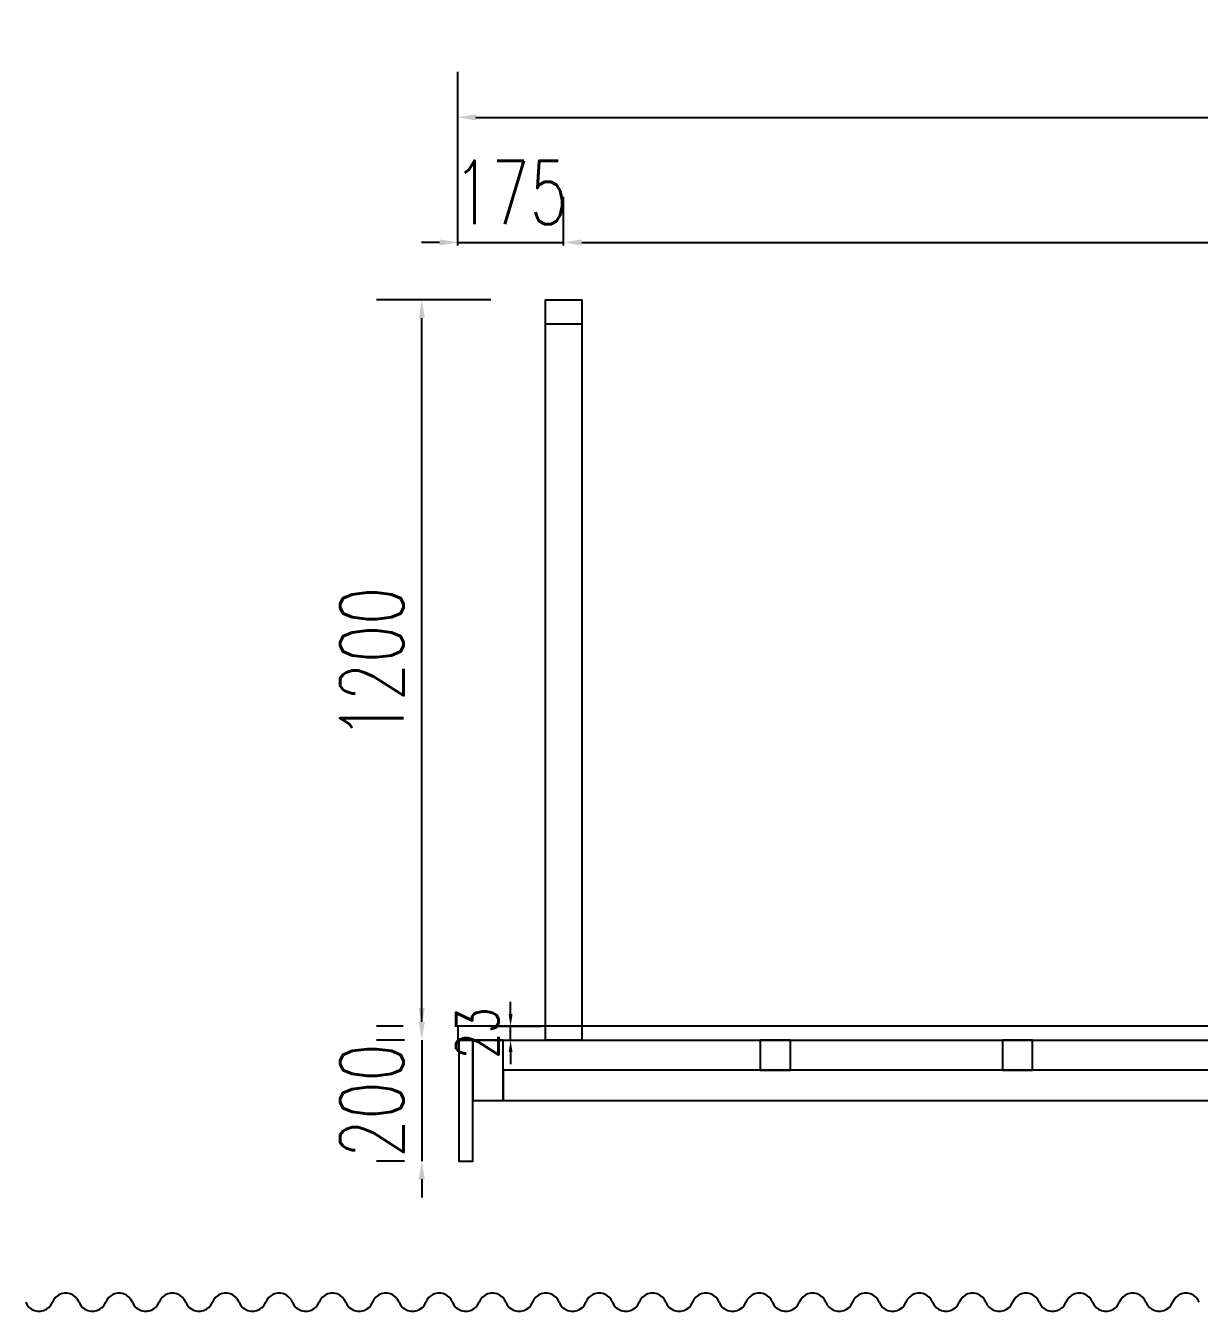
# Model space of a CAD drawing. Extents: x -16492 to 345596, y -4133 to 400729.
# Drawn here: x 47725 to 49664, y 75832 to 77956 of the extents above; entities that cross this region are included whole.
import ezdxf

# ---------------------------------------------------------------- set-up
doc = ezdxf.new("R2010")
doc.units = 0
doc.header["$LTSCALE"] = 10
doc.header["$MEASUREMENT"] = 0
for name, color, linetype in [('W-STEEL_FRAME钢架', 3, 'Continuous'), ('W-STEEL_KEEL钢龙骨', 5, 'Continuous'), ('W-WOOD_FLOOR木地板', 30, 'Continuous')]:
    doc.layers.add(name, color=color, linetype=linetype)
doc.styles.add('STANDARD_T3', font='simplex.shx', dxfattribs={"width": 0.7, "bigfont": 'gbcbig.shx'})
doc.dimstyles.new('W&&20', dxfattribs={"dimtxt": 70, "dimasz": 20, "dimexe": 50, "dimexo": 60, "dimgap": 20, "dimtad": 1, "dimdec": 0, "dimzin": 0, "dimdsep": 46, "dimtxsty": 'STANDARD_T3', "dimcen": 0.09, "dimclrd": 1, "dimclre": 1, "dimclrt": 7, "dimazin": 2, "dimtfac": 1, "dimtdec": 0, "dimtix": 1, "dimtmove": 2, "dimatfit": 3, "dimfxl": 100, "dimtolj": 1, "dimtzin": 0, "dimarcsym": 0})
doc.dimstyles.new('W&&30', dxfattribs={"dimtxt": 105, "dimasz": 30, "dimexe": 75, "dimexo": 90, "dimgap": 30, "dimtad": 1, "dimdec": 0, "dimzin": 0, "dimdsep": 46, "dimtxsty": 'STANDARD_T3', "dimcen": 0.09, "dimclrd": 1, "dimclre": 1, "dimclrt": 7, "dimazin": 2, "dimtfac": 1, "dimtdec": 0, "dimtix": 1, "dimtmove": 2, "dimatfit": 3, "dimfxl": 100, "dimtolj": 1, "dimtzin": 0, "dimarcsym": 0})

# ---------------------------------------------------------------- blocks, each defined once
blk = doc.blocks.new('*U244')
at = {"layer": 'W-STEEL_KEEL钢龙骨'}
blk.add_lwpolyline([(-25, -25), (25, -25), (25, 25), (-25, 25)], close=True, dxfattribs=at)
blk = doc.blocks.new('*U245')
at = {"layer": 'W-STEEL_FRAME钢架', "color": 0, "linetype": 'ByBlock', "lineweight": -2, "transparency": 16777216}
for p in [(0, 0), (400, 0), (800, 0), (1200, 0), (1600, 0), (2000, 0)]:
    blk.add_blockref('*U244', p, dxfattribs=at)
blk = doc.blocks.new('*D246')
at = {"layer": 'Defpoints', "color": 0, "transparency": 16777216}
for p in [(51488.9, 77804.9, 0), (51488.9, 77523.6, 0), (48438.9, 77503.3)]:
    blk.add_point(p, dxfattribs=at)
at = {"layer": 'W-STEEL_FRAME钢架', "color": 1, "lineweight": -2, "transparency": 16777216}
for p, q in [((48438.9, 77593.3, 0), (48438.9, 77879.9, 0)), ((51488.9, 77613.6, 0), (51488.9, 77879.9, 0)), ((48468.9, 77804.9, 0), (51458.9, 77804.9, 0))]:
    blk.add_line(p, q, dxfattribs=at)
at = {"layer": 'W-STEEL_FRAME钢架', "color": 1, "transparency": 16777216}
for points in [[(48468.9, 77809.9, 0), (48468.9, 77799.9, 0), (48438.9, 77804.9, 0)], [(51458.9, 77809.9, 0), (51458.9, 77799.9, 0), (51488.9, 77804.9, 0)]]:
    blk.add_solid(points, dxfattribs=at)
at = {"layer": 'W-STEEL_FRAME钢架', "color": 7, "transparency": 16777216, "insert": (49963.9, 77887.4, 0), "char_height": 105, "attachment_point": 5, "style": 'STANDARD_T3'}
blk.add_mtext('\\A1;3050', dxfattribs=at)
blk = doc.blocks.new('*D247')
at = {"layer": 'Defpoints', "color": 0, "transparency": 16777216}
for p in [(48440.9, 76280.3, 0), (48379.6, 76080.3, 0), (48440.9, 76080.3, 0)]:
    blk.add_point(p, dxfattribs=at)
at = {"layer": 'W-STEEL_FRAME钢架', "color": 1, "lineweight": -2, "transparency": 16777216}
for p, q in [((48379.6, 76310.3, 0), (48379.6, 76340.3, 0)), ((48350.9, 76280.3, 0), (48304.6, 76280.3, 0)), ((48379.6, 76280.3, 0), (48379.6, 76080.3, 0)), ((48350.9, 76080.3, 0), (48304.6, 76080.3, 0)), ((48379.6, 76050.3, 0), (48379.6, 76020.3, 0))]:
    blk.add_line(p, q, dxfattribs=at)
at = {"layer": 'W-STEEL_FRAME钢架', "color": 1, "transparency": 16777216}
for points in [[(48374.6, 76310.3, 0), (48384.6, 76310.3, 0), (48379.6, 76280.3, 0)], [(48374.6, 76050.3, 0), (48384.6, 76050.3, 0), (48379.6, 76080.3, 0)]]:
    blk.add_solid(points, dxfattribs=at)
at = {"layer": 'W-STEEL_FRAME钢架', "color": 7, "transparency": 16777216, "insert": (48297.1, 76180.3, 0), "char_height": 105, "attachment_point": 5, "rotation": 90, "style": 'STANDARD_T3'}
blk.add_mtext('\\A1;200', dxfattribs=at)
blk = doc.blocks.new('*D455')
at = {"layer": 'Defpoints', "color": 0, "transparency": 16777216}
for p in [(48438.9, 76303.3, 0), (48526.3, 76303.3), (48440.9, 76280.3, 0)]:
    blk.add_point(p, dxfattribs=at)
at = {"layer": 'W-STEEL_FRAME钢架', "color": 1, "lineweight": -2, "transparency": 16777216}
for p, q in [((48526.3, 76323.3), (48526.3, 76343.3)), ((48498.9, 76303.3), (48576.3, 76303.3)), ((48526.3, 76280.3), (48526.3, 76303.3)), ((48500.9, 76280.3), (48576.3, 76280.3)), ((48526.3, 76260.3), (48526.3, 76240.3))]:
    blk.add_line(p, q, dxfattribs=at)
at = {"layer": 'W-STEEL_FRAME钢架', "color": 1, "transparency": 16777216}
for points in [[(48523, 76323.3), (48529.6, 76323.3), (48526.3, 76303.3)], [(48523, 76260.3), (48529.6, 76260.3), (48526.3, 76280.3)]]:
    blk.add_solid(points, dxfattribs=at)
at = {"layer": 'W-STEEL_FRAME钢架', "color": 7, "transparency": 16777216, "insert": (48471.3, 76291.8), "char_height": 70, "attachment_point": 5, "rotation": 90, "style": 'STANDARD_T3'}
blk.add_mtext('\\A1;23', dxfattribs=at)
blk = doc.blocks.new('*D456')
at = {"layer": 'Defpoints', "color": 0, "transparency": 16777216}
for p in [(48379.6, 77503.3), (48583.9, 77503.3, 0), (48438.9, 76303.3, 0)]:
    blk.add_point(p, dxfattribs=at)
at = {"layer": 'W-STEEL_FRAME钢架', "color": 1, "lineweight": -2, "transparency": 16777216}
for p, q in [((48493.9, 77503.3), (48304.6, 77503.3)), ((48379.6, 76333.3), (48379.6, 77473.3)), ((48348.9, 76303.3), (48304.6, 76303.3))]:
    blk.add_line(p, q, dxfattribs=at)
at = {"layer": 'W-STEEL_FRAME钢架', "color": 1, "transparency": 16777216}
for points in [[(48374.6, 77473.3), (48384.6, 77473.3), (48379.6, 77503.3)], [(48374.6, 76333.3), (48384.6, 76333.3), (48379.6, 76303.3)]]:
    blk.add_solid(points, dxfattribs=at)
at = {"layer": 'W-STEEL_FRAME钢架', "color": 7, "transparency": 16777216, "insert": (48297.1, 76903.3), "char_height": 105, "attachment_point": 5, "rotation": 90, "style": 'STANDARD_T3'}
blk.add_mtext('\\A1;1200', dxfattribs=at)
blk = doc.blocks.new('*D457')
at = {"layer": 'Defpoints', "color": 0, "transparency": 16777216}
for p in [(48613.9, 77598.3), (48438.9, 77503.3), (48613.9, 77503.3, 0)]:
    blk.add_point(p, dxfattribs=at)
at = {"layer": 'W-STEEL_FRAME钢架', "color": 1, "lineweight": -2, "transparency": 16777216}
for p, q in [((48438.9, 77593.3), (48438.9, 77673.3)), ((48613.9, 77593.3), (48613.9, 77673.3)), ((48408.9, 77598.3), (48378.9, 77598.3)), ((48438.9, 77598.3), (48613.9, 77598.3)), ((48643.9, 77598.3), (48673.9, 77598.3))]:
    blk.add_line(p, q, dxfattribs=at)
at = {"layer": 'W-STEEL_FRAME钢架', "color": 1, "transparency": 16777216}
for points in [[(48408.9, 77603.3), (48408.9, 77593.3), (48438.9, 77598.3)], [(48643.9, 77603.3), (48643.9, 77593.3), (48613.9, 77598.3)]]:
    blk.add_solid(points, dxfattribs=at)
at = {"layer": 'W-STEEL_FRAME钢架', "color": 7, "transparency": 16777216, "insert": (48526.4, 77680.8), "char_height": 105, "attachment_point": 5, "style": 'STANDARD_T3'}
blk.add_mtext('\\A1;175', dxfattribs=at)
blk = doc.blocks.new('*D458')
at = {"layer": 'Defpoints', "color": 0, "transparency": 16777216}
for p in [(51313.9, 77598.3), (48613.9, 77503.3, 0), (51313.9, 77503.3, 0)]:
    blk.add_point(p, dxfattribs=at)
at = {"layer": 'W-STEEL_FRAME钢架', "color": 1, "lineweight": -2, "transparency": 16777216}
for p, q in [((48613.9, 77593.3), (48613.9, 77673.3)), ((51313.9, 77593.3), (51313.9, 77673.3)), ((48643.9, 77598.3), (51283.9, 77598.3))]:
    blk.add_line(p, q, dxfattribs=at)
at = {"layer": 'W-STEEL_FRAME钢架', "color": 1, "transparency": 16777216}
for points in [[(48643.9, 77603.3), (48643.9, 77593.3), (48613.9, 77598.3)], [(51283.9, 77603.3), (51283.9, 77593.3), (51313.9, 77598.3)]]:
    blk.add_solid(points, dxfattribs=at)
at = {"layer": 'W-STEEL_FRAME钢架', "color": 7, "transparency": 16777216, "insert": (49963.9, 77680.8), "char_height": 105, "attachment_point": 5, "style": 'STANDARD_T3'}
blk.add_mtext('\\A1;2700', dxfattribs=at)

msp = doc.modelspace()

# ---------------------------------------------------------------- linework, layer by layer
for p, q in [((47779.1, 75858.5), (47775, 75855.4)), ((47783.7, 75860.7), (47779.1, 75858.5)), ((47788.7, 75861.8), (47783.7, 75860.7)), ((47793.8, 75861.8), (47788.7, 75861.8)), ((47798.9, 75860.7), (47793.8, 75861.8)), ((47803.5, 75858.5), (47798.9, 75860.7)), ((47807.6, 75855.4), (47803.5, 75858.5)), ((47867.2, 75858.5), (47863.1, 75855.4)), ((47871.8, 75860.7), (47867.2, 75858.5)), ((47876.9, 75861.8), (47871.8, 75860.7)), ((47882, 75861.8), (47876.9, 75861.8)), ((47887, 75860.7), (47882, 75861.8)), ((47891.7, 75858.5), (47887, 75860.7)), ((47895.7, 75855.4), (47891.7, 75858.5)), ((47955.3, 75858.5), (47951.2, 75855.4)), ((47960, 75860.7), (47955.3, 75858.5)), ((47965, 75861.8), (47960, 75860.7)), ((47970.1, 75861.8), (47965, 75861.8)), ((47975.1, 75860.7), (47970.1, 75861.8)), ((47979.8, 75858.5), (47975.1, 75860.7)), ((47983.9, 75855.4), (47979.8, 75858.5)), ((48043.5, 75858.5), (48039.4, 75855.4)), ((48048.1, 75860.7), (48043.5, 75858.5)), ((48053.1, 75861.8), (48048.1, 75860.7)), ((48058.3, 75861.8), (48053.1, 75861.8)), ((48063.3, 75860.7), (48058.3, 75861.8)), ((48067.9, 75858.5), (48063.3, 75860.7)), ((48072, 75855.4), (48067.9, 75858.5)), ((48131.6, 75858.5), (48127.5, 75855.4)), ((48136.3, 75860.7), (48131.6, 75858.5)), ((48141.3, 75861.8), (48136.3, 75860.7)), ((48146.4, 75861.8), (48141.3, 75861.8)), ((48151.4, 75860.7), (48146.4, 75861.8)), ((48156.1, 75858.5), (48151.4, 75860.7)), ((48160.1, 75855.4), (48156.1, 75858.5)), ((48219.7, 75858.5), (48215.7, 75855.4)), ((48224.4, 75860.7), (48219.7, 75858.5)), ((48229.4, 75861.8), (48224.4, 75860.7)), ((48234.5, 75861.8), (48229.4, 75861.8)), ((48239.5, 75860.7), (48234.5, 75861.8)), ((48244.2, 75858.5), (48239.5, 75860.7)), ((48248.3, 75855.4), (48244.2, 75858.5)), ((48307.9, 75858.5), (48303.8, 75855.4)), ((48312.5, 75860.7), (48307.9, 75858.5)), ((48317.5, 75861.8), (48312.5, 75860.7)), ((48322.7, 75861.8), (48317.5, 75861.8)), ((48327.7, 75860.7), (48322.7, 75861.8)), ((48332.3, 75858.5), (48327.7, 75860.7)), ((48336.4, 75855.4), (48332.3, 75858.5)), ((48396, 75858.5), (48391.9, 75855.4)), ((48400.7, 75860.7), (48396, 75858.5)), ((48405.7, 75861.8), (48400.7, 75860.7)), ((48410.8, 75861.8), (48405.7, 75861.8)), ((48415.8, 75860.7), (48410.8, 75861.8)), ((48420.5, 75858.5), (48415.8, 75860.7)), ((48424.6, 75855.4), (48420.5, 75858.5)), ((48484.1, 75858.5), (48480.1, 75855.4)), ((48488.8, 75860.7), (48484.1, 75858.5)), ((48493.8, 75861.8), (48488.8, 75860.7)), ((48498.9, 75861.8), (48493.8, 75861.8)), ((48504, 75860.7), (48498.9, 75861.8)), ((48508.6, 75858.5), (48504, 75860.7)), ((48512.7, 75855.4), (48508.6, 75858.5)), ((48572.3, 75858.5), (48568.2, 75855.4)), ((48576.9, 75860.7), (48572.3, 75858.5)), ((48582, 75861.8), (48576.9, 75860.7)), ((48587.1, 75861.8), (48582, 75861.8)), ((48592.1, 75860.7), (48587.1, 75861.8)), ((48596.8, 75858.5), (48592.1, 75860.7)), ((48600.8, 75855.4), (48596.8, 75858.5)), ((48660.4, 75858.5), (48656.3, 75855.4)), ((48665.1, 75860.7), (48660.4, 75858.5)), ((48670.1, 75861.8), (48665.1, 75860.7)), ((48675.2, 75861.8), (48670.1, 75861.8)), ((48680.2, 75860.7), (48675.2, 75861.8)), ((48684.9, 75858.5), (48680.2, 75860.7)), ((48689, 75855.4), (48684.9, 75858.5)), ((48748.6, 75858.5), (48744.5, 75855.4)), ((48753.2, 75860.7), (48748.6, 75858.5)), ((48758.2, 75861.8), (48753.2, 75860.7)), ((48763.4, 75861.8), (48758.2, 75861.8)), ((48768.4, 75860.7), (48763.4, 75861.8)), ((48773, 75858.5), (48768.4, 75860.7)), ((48777.1, 75855.4), (48773, 75858.5)), ((48836.7, 75858.5), (48832.6, 75855.4)), ((48841.4, 75860.7), (48836.7, 75858.5)), ((48846.4, 75861.8), (48841.4, 75860.7)), ((48851.5, 75861.8), (48846.4, 75861.8)), ((48856.5, 75860.7), (48851.5, 75861.8)), ((48861.2, 75858.5), (48856.5, 75860.7)), ((48865.2, 75855.4), (48861.2, 75858.5)), ((48924.8, 75858.5), (48920.8, 75855.4)), ((48929.5, 75860.7), (48924.8, 75858.5)), ((48934.5, 75861.8), (48929.5, 75860.7)), ((48939.6, 75861.8), (48934.5, 75861.8)), ((48944.6, 75860.7), (48939.6, 75861.8)), ((48949.3, 75858.5), (48944.6, 75860.7)), ((48953.4, 75855.4), (48949.3, 75858.5)), ((49013, 75858.5), (49008.9, 75855.4)), ((49017.6, 75860.7), (49013, 75858.5)), ((49022.6, 75861.8), (49017.6, 75860.7)), ((49027.8, 75861.8), (49022.6, 75861.8)), ((49032.8, 75860.7), (49027.8, 75861.8)), ((49037.4, 75858.5), (49032.8, 75860.7)), ((49041.5, 75855.4), (49037.4, 75858.5)), ((49101.1, 75858.5), (49097, 75855.4)), ((49105.8, 75860.7), (49101.1, 75858.5)), ((49110.8, 75861.8), (49105.8, 75860.7)), ((49115.9, 75861.8), (49110.8, 75861.8)), ((49120.9, 75860.7), (49115.9, 75861.8)), ((49125.6, 75858.5), (49120.9, 75860.7)), ((49129.7, 75855.4), (49125.6, 75858.5)), ((49189.2, 75858.5), (49185.2, 75855.4)), ((49193.9, 75860.7), (49189.2, 75858.5)), ((49198.9, 75861.8), (49193.9, 75860.7)), ((49204, 75861.8), (49198.9, 75861.8)), ((49209.1, 75860.7), (49204, 75861.8)), ((49213.7, 75858.5), (49209.1, 75860.7)), ((49217.8, 75855.4), (49213.7, 75858.5)), ((49277.4, 75858.5), (49273.3, 75855.4)), ((49282, 75860.7), (49277.4, 75858.5)), ((49287.1, 75861.8), (49282, 75860.7)), ((49292.2, 75861.8), (49287.1, 75861.8)), ((49297.2, 75860.7), (49292.2, 75861.8)), ((49301.8, 75858.5), (49297.2, 75860.7)), ((49305.9, 75855.4), (49301.8, 75858.5)), ((49365.5, 75858.5), (49361.4, 75855.4)), ((49370.2, 75860.7), (49365.5, 75858.5)), ((49375.2, 75861.8), (49370.2, 75860.7)), ((49380.3, 75861.8), (49375.2, 75861.8)), ((49385.3, 75860.7), (49380.3, 75861.8)), ((49390, 75858.5), (49385.3, 75860.7)), ((49394.1, 75855.4), (49390, 75858.5)), ((49453.7, 75858.5), (49449.6, 75855.4)), ((49458.3, 75860.7), (49453.7, 75858.5)), ((49463.3, 75861.8), (49458.3, 75860.7)), ((49468.5, 75861.8), (49463.3, 75861.8)), ((49473.5, 75860.7), (49468.5, 75861.8)), ((49478.1, 75858.5), (49473.5, 75860.7)), ((49482.2, 75855.4), (49478.1, 75858.5)), ((49541.8, 75858.5), (49537.7, 75855.4)), ((49546.5, 75860.7), (49541.8, 75858.5)), ((49551.5, 75861.8), (49546.5, 75860.7)), ((49556.6, 75861.8), (49551.5, 75861.8)), ((49561.6, 75860.7), (49556.6, 75861.8)), ((49566.3, 75858.5), (49561.6, 75860.7)), ((49570.3, 75855.4), (49566.3, 75858.5)), ((49629.9, 75858.5), (49625.8, 75855.4)), ((49634.6, 75860.7), (49629.9, 75858.5)), ((49639.6, 75861.8), (49634.6, 75860.7)), ((49644.7, 75861.8), (49639.6, 75861.8)), ((49649.7, 75860.7), (49644.7, 75861.8)), ((49654.4, 75858.5), (49649.7, 75860.7)), ((49658.5, 75855.4), (49654.4, 75858.5)), ((47725.2, 75846.9), (47727.6, 75842.4)), ((47727.6, 75842.4), (47730.9, 75838.4)), ((47730.9, 75838.4), (47735, 75835.3)), ((47759.4, 75835.3), (47763.5, 75838.4)), ((47763.5, 75838.4), (47766.9, 75842.4)), ((47766.9, 75842.4), (47769.3, 75846.9)), ((47771.6, 75851.5), (47769.3, 75846.9)), ((47775, 75855.4), (47771.6, 75851.5)), ((47810.9, 75851.5), (47807.6, 75855.4)), ((47813.3, 75846.9), (47810.9, 75851.5)), ((47813.3, 75846.9), (47815.7, 75842.4)), ((47815.7, 75842.4), (47819, 75838.4)), ((47819, 75838.4), (47823.1, 75835.3)), ((47847.6, 75835.3), (47851.7, 75838.4)), ((47851.7, 75838.4), (47855, 75842.4)), ((47855, 75842.4), (47857.4, 75846.9)), ((47859.8, 75851.5), (47857.4, 75846.9)), ((47863.1, 75855.4), (47859.8, 75851.5)), ((47899.1, 75851.5), (47895.7, 75855.4)), ((47901.5, 75846.9), (47899.1, 75851.5)), ((47901.5, 75846.9), (47903.9, 75842.4)), ((47903.9, 75842.4), (47907.2, 75838.4)), ((47907.2, 75838.4), (47911.3, 75835.3)), ((47935.7, 75835.3), (47939.8, 75838.4)), ((47939.8, 75838.4), (47943.1, 75842.4)), ((47943.1, 75842.4), (47945.5, 75846.9)), ((47947.9, 75851.5), (47945.5, 75846.9)), ((47951.2, 75855.4), (47947.9, 75851.5)), ((47987.2, 75851.5), (47983.9, 75855.4)), ((47989.6, 75846.9), (47987.2, 75851.5)), ((47989.6, 75846.9), (47992, 75842.4)), ((47992, 75842.4), (47995.3, 75838.4)), ((47995.3, 75838.4), (47999.4, 75835.3)), ((48023.9, 75835.3), (48027.9, 75838.4)), ((48027.9, 75838.4), (48031.3, 75842.4)), ((48031.3, 75842.4), (48033.7, 75846.9)), ((48036.1, 75851.5), (48033.7, 75846.9)), ((48039.4, 75855.4), (48036.1, 75851.5)), ((48075.3, 75851.5), (48072, 75855.4)), ((48077.7, 75846.9), (48075.3, 75851.5)), ((48077.7, 75846.9), (48080.1, 75842.4)), ((48080.1, 75842.4), (48083.4, 75838.4)), ((48083.4, 75838.4), (48087.5, 75835.3)), ((48112, 75835.3), (48116.1, 75838.4)), ((48116.1, 75838.4), (48119.4, 75842.4)), ((48119.4, 75842.4), (48121.8, 75846.9)), ((48124.2, 75851.5), (48121.8, 75846.9)), ((48127.5, 75855.4), (48124.2, 75851.5)), ((48163.5, 75851.5), (48160.1, 75855.4)), ((48165.9, 75846.9), (48163.5, 75851.5)), ((48165.9, 75846.9), (48168.3, 75842.4)), ((48168.3, 75842.4), (48171.6, 75838.4)), ((48171.6, 75838.4), (48175.7, 75835.3)), ((48200.1, 75835.3), (48204.2, 75838.4)), ((48204.2, 75838.4), (48207.5, 75842.4)), ((48207.5, 75842.4), (48209.9, 75846.9)), ((48212.3, 75851.5), (48209.9, 75846.9)), ((48215.7, 75855.4), (48212.3, 75851.5)), ((48251.6, 75851.5), (48248.3, 75855.4)), ((48254, 75846.9), (48251.6, 75851.5)), ((48254, 75846.9), (48256.4, 75842.4)), ((48256.4, 75842.4), (48259.7, 75838.4)), ((48259.7, 75838.4), (48263.8, 75835.3)), ((48288.3, 75835.3), (48292.4, 75838.4)), ((48292.4, 75838.4), (48295.7, 75842.4)), ((48295.7, 75842.4), (48298.1, 75846.9)), ((48300.5, 75851.5), (48298.1, 75846.9)), ((48303.8, 75855.4), (48300.5, 75851.5)), ((48339.7, 75851.5), (48336.4, 75855.4)), ((48342.1, 75846.9), (48339.7, 75851.5)), ((48342.1, 75846.9), (48344.5, 75842.4)), ((48344.5, 75842.4), (48347.9, 75838.4)), ((48347.9, 75838.4), (48351.9, 75835.3)), ((48376.4, 75835.3), (48380.5, 75838.4)), ((48380.5, 75838.4), (48383.8, 75842.4)), ((48383.8, 75842.4), (48386.2, 75846.9)), ((48388.6, 75851.5), (48386.2, 75846.9)), ((48391.9, 75855.4), (48388.6, 75851.5)), ((48427.9, 75851.5), (48424.6, 75855.4)), ((48430.3, 75846.9), (48427.9, 75851.5)), ((48430.3, 75846.9), (48432.7, 75842.4)), ((48432.7, 75842.4), (48436, 75838.4)), ((48436, 75838.4), (48440.1, 75835.3)), ((48464.5, 75835.3), (48468.6, 75838.4)), ((48468.6, 75838.4), (48471.9, 75842.4)), ((48471.9, 75842.4), (48474.3, 75846.9)), ((48476.7, 75851.5), (48474.3, 75846.9)), ((48480.1, 75855.4), (48476.7, 75851.5)), ((48516, 75851.5), (48512.7, 75855.4)), ((48518.4, 75846.9), (48516, 75851.5)), ((48518.4, 75846.9), (48520.8, 75842.4)), ((48520.8, 75842.4), (48524.1, 75838.4)), ((48524.1, 75838.4), (48528.2, 75835.3)), ((48552.7, 75835.3), (48556.8, 75838.4)), ((48556.8, 75838.4), (48560.1, 75842.4)), ((48560.1, 75842.4), (48562.5, 75846.9)), ((48564.9, 75851.5), (48562.5, 75846.9)), ((48568.2, 75855.4), (48564.9, 75851.5)), ((48604.2, 75851.5), (48600.8, 75855.4)), ((48606.6, 75846.9), (48604.2, 75851.5)), ((48606.6, 75846.9), (48609, 75842.4)), ((48609, 75842.4), (48612.3, 75838.4)), ((48612.3, 75838.4), (48616.4, 75835.3)), ((48640.8, 75835.3), (48644.9, 75838.4)), ((48644.9, 75838.4), (48648.2, 75842.4)), ((48648.2, 75842.4), (48650.6, 75846.9)), ((48653, 75851.5), (48650.6, 75846.9)), ((48656.3, 75855.4), (48653, 75851.5)), ((48692.3, 75851.5), (48689, 75855.4)), ((48694.7, 75846.9), (48692.3, 75851.5)), ((48694.7, 75846.9), (48697.1, 75842.4)), ((48697.1, 75842.4), (48700.4, 75838.4)), ((48700.4, 75838.4), (48704.5, 75835.3)), ((48729, 75835.3), (48733, 75838.4)), ((48733, 75838.4), (48736.4, 75842.4)), ((48736.4, 75842.4), (48738.8, 75846.9)), ((48741.2, 75851.5), (48738.8, 75846.9)), ((48744.5, 75855.4), (48741.2, 75851.5)), ((48780.4, 75851.5), (48777.1, 75855.4)), ((48782.8, 75846.9), (48780.4, 75851.5)), ((48782.8, 75846.9), (48785.2, 75842.4)), ((48785.2, 75842.4), (48788.5, 75838.4)), ((48788.5, 75838.4), (48792.6, 75835.3)), ((48817.1, 75835.3), (48821.2, 75838.4)), ((48821.2, 75838.4), (48824.5, 75842.4)), ((48824.5, 75842.4), (48826.9, 75846.9)), ((48829.3, 75851.5), (48826.9, 75846.9)), ((48832.6, 75855.4), (48829.3, 75851.5)), ((48868.6, 75851.5), (48865.2, 75855.4)), ((48871, 75846.9), (48868.6, 75851.5)), ((48871, 75846.9), (48873.4, 75842.4)), ((48873.4, 75842.4), (48876.7, 75838.4)), ((48876.7, 75838.4), (48880.8, 75835.3)), ((48905.2, 75835.3), (48909.3, 75838.4)), ((48909.3, 75838.4), (48912.6, 75842.4)), ((48912.6, 75842.4), (48915, 75846.9)), ((48917.4, 75851.5), (48915, 75846.9)), ((48920.8, 75855.4), (48917.4, 75851.5)), ((48956.7, 75851.5), (48953.4, 75855.4)), ((48959.1, 75846.9), (48956.7, 75851.5)), ((48959.1, 75846.9), (48961.5, 75842.4)), ((48961.5, 75842.4), (48964.8, 75838.4)), ((48964.8, 75838.4), (48968.9, 75835.3)), ((48993.4, 75835.3), (48997.5, 75838.4)), ((48997.5, 75838.4), (49000.8, 75842.4)), ((49000.8, 75842.4), (49003.2, 75846.9)), ((49005.6, 75851.5), (49003.2, 75846.9)), ((49008.9, 75855.4), (49005.6, 75851.5)), ((49044.8, 75851.5), (49041.5, 75855.4)), ((49047.2, 75846.9), (49044.8, 75851.5)), ((49047.2, 75846.9), (49049.6, 75842.4)), ((49049.6, 75842.4), (49053, 75838.4)), ((49053, 75838.4), (49057, 75835.3)), ((49081.5, 75835.3), (49085.6, 75838.4)), ((49085.6, 75838.4), (49088.9, 75842.4)), ((49088.9, 75842.4), (49091.3, 75846.9)), ((49093.7, 75851.5), (49091.3, 75846.9)), ((49097, 75855.4), (49093.7, 75851.5)), ((49133, 75851.5), (49129.7, 75855.4)), ((49135.4, 75846.9), (49133, 75851.5)), ((49135.4, 75846.9), (49137.8, 75842.4)), ((49137.8, 75842.4), (49141.1, 75838.4)), ((49141.1, 75838.4), (49145.2, 75835.3)), ((49169.6, 75835.3), (49173.7, 75838.4)), ((49173.7, 75838.4), (49177, 75842.4)), ((49177, 75842.4), (49179.4, 75846.9)), ((49181.8, 75851.5), (49179.4, 75846.9)), ((49185.2, 75855.4), (49181.8, 75851.5)), ((49221.1, 75851.5), (49217.8, 75855.4)), ((49223.5, 75846.9), (49221.1, 75851.5)), ((49223.5, 75846.9), (49225.9, 75842.4)), ((49225.9, 75842.4), (49229.2, 75838.4)), ((49229.2, 75838.4), (49233.3, 75835.3)), ((49257.8, 75835.3), (49261.9, 75838.4)), ((49261.9, 75838.4), (49265.2, 75842.4)), ((49265.2, 75842.4), (49267.6, 75846.9)), ((49270, 75851.5), (49267.6, 75846.9)), ((49273.3, 75855.4), (49270, 75851.5)), ((49309.3, 75851.5), (49305.9, 75855.4)), ((49311.7, 75846.9), (49309.3, 75851.5)), ((49311.7, 75846.9), (49314, 75842.4)), ((49314, 75842.4), (49317.4, 75838.4)), ((49317.4, 75838.4), (49321.5, 75835.3)), ((49345.9, 75835.3), (49350, 75838.4)), ((49350, 75838.4), (49353.3, 75842.4)), ((49353.3, 75842.4), (49355.7, 75846.9)), ((49358.1, 75851.5), (49355.7, 75846.9)), ((49361.4, 75855.4), (49358.1, 75851.5)), ((49397.4, 75851.5), (49394.1, 75855.4)), ((49399.8, 75846.9), (49397.4, 75851.5)), ((49399.8, 75846.9), (49402.2, 75842.4)), ((49402.2, 75842.4), (49405.5, 75838.4)), ((49405.5, 75838.4), (49409.6, 75835.3)), ((49434.1, 75835.3), (49438.1, 75838.4)), ((49438.1, 75838.4), (49441.5, 75842.4)), ((49441.5, 75842.4), (49443.9, 75846.9)), ((49446.3, 75851.5), (49443.9, 75846.9)), ((49449.6, 75855.4), (49446.3, 75851.5)), ((49485.5, 75851.5), (49482.2, 75855.4)), ((49487.9, 75846.9), (49485.5, 75851.5)), ((49487.9, 75846.9), (49490.3, 75842.4)), ((49490.3, 75842.4), (49493.6, 75838.4)), ((49493.6, 75838.4), (49497.7, 75835.3)), ((49522.2, 75835.3), (49526.3, 75838.4)), ((49526.3, 75838.4), (49529.6, 75842.4)), ((49529.6, 75842.4), (49532, 75846.9)), ((49534.4, 75851.5), (49532, 75846.9)), ((49537.7, 75855.4), (49534.4, 75851.5)), ((49573.7, 75851.5), (49570.3, 75855.4)), ((49576.1, 75846.9), (49573.7, 75851.5)), ((49576.1, 75846.9), (49578.5, 75842.4)), ((49578.5, 75842.4), (49581.8, 75838.4)), ((49581.8, 75838.4), (49585.9, 75835.3)), ((49610.3, 75835.3), (49614.4, 75838.4)), ((49614.4, 75838.4), (49617.7, 75842.4)), ((49617.7, 75842.4), (49620.1, 75846.9)), ((49622.5, 75851.5), (49620.1, 75846.9)), ((49625.8, 75855.4), (49622.5, 75851.5)), ((49661.8, 75851.5), (49658.5, 75855.4)), ((49664.2, 75846.9), (49661.8, 75851.5)), ((47735, 75835.3), (47739.6, 75833.2)), ((47739.6, 75833.2), (47744.7, 75832.1)), ((47744.7, 75832.1), (47749.8, 75832.1)), ((47749.8, 75832.1), (47754.8, 75833.2)), ((47754.8, 75833.2), (47759.4, 75835.3)), ((47823.1, 75835.3), (47827.8, 75833.2)), ((47827.8, 75833.2), (47832.8, 75832.1)), ((47832.8, 75832.1), (47837.9, 75832.1)), ((47837.9, 75832.1), (47842.9, 75833.2)), ((47842.9, 75833.2), (47847.6, 75835.3)), ((47911.3, 75835.3), (47915.9, 75833.2)), ((47915.9, 75833.2), (47920.9, 75832.1)), ((47920.9, 75832.1), (47926.1, 75832.1)), ((47926.1, 75832.1), (47931.1, 75833.2)), ((47931.1, 75833.2), (47935.7, 75835.3)), ((47999.4, 75835.3), (48004.1, 75833.2)), ((48004.1, 75833.2), (48009.1, 75832.1)), ((48009.1, 75832.1), (48014.2, 75832.1)), ((48014.2, 75832.1), (48019.2, 75833.2)), ((48019.2, 75833.2), (48023.9, 75835.3)), ((48087.5, 75835.3), (48092.2, 75833.2)), ((48092.2, 75833.2), (48097.2, 75832.1)), ((48097.2, 75832.1), (48102.3, 75832.1)), ((48102.3, 75832.1), (48107.3, 75833.2)), ((48107.3, 75833.2), (48112, 75835.3)), ((48175.7, 75835.3), (48180.3, 75833.2)), ((48180.3, 75833.2), (48185.3, 75832.1)), ((48185.3, 75832.1), (48190.5, 75832.1)), ((48190.5, 75832.1), (48195.5, 75833.2)), ((48195.5, 75833.2), (48200.1, 75835.3)), ((48263.8, 75835.3), (48268.5, 75833.2)), ((48268.5, 75833.2), (48273.5, 75832.1)), ((48273.5, 75832.1), (48278.6, 75832.1)), ((48278.6, 75832.1), (48283.6, 75833.2)), ((48283.6, 75833.2), (48288.3, 75835.3)), ((48351.9, 75835.3), (48356.6, 75833.2)), ((48356.6, 75833.2), (48361.6, 75832.1)), ((48361.6, 75832.1), (48366.7, 75832.1)), ((48366.7, 75832.1), (48371.8, 75833.2)), ((48371.8, 75833.2), (48376.4, 75835.3)), ((48440.1, 75835.3), (48444.7, 75833.2)), ((48444.7, 75833.2), (48449.7, 75832.1)), ((48449.7, 75832.1), (48454.9, 75832.1)), ((48454.9, 75832.1), (48459.9, 75833.2)), ((48459.9, 75833.2), (48464.5, 75835.3)), ((48528.2, 75835.3), (48532.9, 75833.2)), ((48532.9, 75833.2), (48537.9, 75832.1)), ((48537.9, 75832.1), (48543, 75832.1)), ((48543, 75832.1), (48548, 75833.2)), ((48548, 75833.2), (48552.7, 75835.3)), ((48616.4, 75835.3), (48621, 75833.2)), ((48621, 75833.2), (48626, 75832.1)), ((48626, 75832.1), (48631.2, 75832.1)), ((48631.2, 75832.1), (48636.2, 75833.2)), ((48636.2, 75833.2), (48640.8, 75835.3)), ((48704.5, 75835.3), (48709.1, 75833.2)), ((48709.1, 75833.2), (48714.2, 75832.1)), ((48714.2, 75832.1), (48719.3, 75832.1)), ((48719.3, 75832.1), (48724.3, 75833.2)), ((48724.3, 75833.2), (48729, 75835.3)), ((48792.6, 75835.3), (48797.3, 75833.2)), ((48797.3, 75833.2), (48802.3, 75832.1)), ((48802.3, 75832.1), (48807.4, 75832.1)), ((48807.4, 75832.1), (48812.4, 75833.2)), ((48812.4, 75833.2), (48817.1, 75835.3)), ((48880.8, 75835.3), (48885.4, 75833.2)), ((48885.4, 75833.2), (48890.4, 75832.1)), ((48890.4, 75832.1), (48895.6, 75832.1)), ((48895.6, 75832.1), (48900.6, 75833.2)), ((48900.6, 75833.2), (48905.2, 75835.3)), ((48968.9, 75835.3), (48973.6, 75833.2)), ((48973.6, 75833.2), (48978.6, 75832.1)), ((48978.6, 75832.1), (48983.7, 75832.1)), ((48983.7, 75832.1), (48988.7, 75833.2)), ((48988.7, 75833.2), (48993.4, 75835.3)), ((49057, 75835.3), (49061.7, 75833.2)), ((49061.7, 75833.2), (49066.7, 75832.1)), ((49066.7, 75832.1), (49071.8, 75832.1)), ((49071.8, 75832.1), (49076.8, 75833.2)), ((49076.8, 75833.2), (49081.5, 75835.3)), ((49145.2, 75835.3), (49149.8, 75833.2)), ((49149.8, 75833.2), (49154.8, 75832.1)), ((49154.8, 75832.1), (49160, 75832.1)), ((49160, 75832.1), (49165, 75833.2)), ((49165, 75833.2), (49169.6, 75835.3)), ((49233.3, 75835.3), (49238, 75833.2)), ((49238, 75833.2), (49243, 75832.1)), ((49243, 75832.1), (49248.1, 75832.1)), ((49248.1, 75832.1), (49253.1, 75833.2)), ((49253.1, 75833.2), (49257.8, 75835.3)), ((49321.5, 75835.3), (49326.1, 75833.2)), ((49326.1, 75833.2), (49331.1, 75832.1)), ((49331.1, 75832.1), (49336.2, 75832.1)), ((49336.2, 75832.1), (49341.3, 75833.2)), ((49341.3, 75833.2), (49345.9, 75835.3)), ((49409.6, 75835.3), (49414.2, 75833.2)), ((49414.2, 75833.2), (49419.3, 75832.1)), ((49419.3, 75832.1), (49424.4, 75832.1)), ((49424.4, 75832.1), (49429.4, 75833.2)), ((49429.4, 75833.2), (49434.1, 75835.3)), ((49497.7, 75835.3), (49502.4, 75833.2)), ((49502.4, 75833.2), (49507.4, 75832.1)), ((49507.4, 75832.1), (49512.5, 75832.1)), ((49512.5, 75832.1), (49517.5, 75833.2)), ((49517.5, 75833.2), (49522.2, 75835.3)), ((49585.9, 75835.3), (49590.5, 75833.2)), ((49590.5, 75833.2), (49595.5, 75832.1)), ((49595.5, 75832.1), (49600.7, 75832.1)), ((49600.7, 75832.1), (49605.7, 75833.2)), ((49605.7, 75833.2), (49610.3, 75835.3))]:
    msp.add_line(p, q)
at = {"layer": 'W-STEEL_FRAME钢架', "elevation": 0}
for points in [[(48643.9, 76280.3), (48583.9, 76280.3), (48583.9, 77503.3), (48643.9, 77503.3)], [(48583.9, 77503.3), (48643.9, 77503.3), (48643.9, 77463.3), (48583.9, 77463.3)], [(48463.9, 76180.3), (48513.9, 76180.3), (48513.9, 76280.3), (48463.9, 76280.3)], [(48513.9, 76280.3), (48938.9, 76280.3), (48938.9, 76230.3), (48513.9, 76230.3)]]:
    msp.add_lwpolyline(points, close=True, dxfattribs=at)
at = {"layer": 'W-STEEL_FRAME钢架', "color": 6, "elevation": 0}
msp.add_lwpolyline([(48513.9, 76180.3), (51413.9, 76180.3), (51413.9, 76230.3), (48513.9, 76230.3)], close=True, dxfattribs=at)
at = {"layer": 'W-WOOD_FLOOR木地板', "elevation": 0}
for points in [[(48438.9, 76280.3), (51488.9, 76280.3), (51488.9, 76303.3), (48438.9, 76303.3)], [(48463.9, 76280.3), (48440.9, 76280.3), (48440.9, 76080.3), (48463.9, 76080.3)]]:
    msp.add_lwpolyline(points, close=True, dxfattribs=at)

# ---------------------------------------------------------------- block references
at = {"layer": 'W-STEEL_FRAME钢架'}
msp.add_blockref('*U245', (48963.9, 76255.3, 0), dxfattribs=at)

# ---------------------------------------------------------------- dimensions: what is measured, and where the dimension line sits
for base, p1, p2, picture, middle in [((51488.9, 77804.9, 0), (48438.9, 77503.3), (51488.9, 77523.6, 0), '*D246', (49963.9, 77887.4, 0)), ((48613.9, 77598.3), (48438.9, 77503.3), (48613.9, 77503.3, 0), '*D457', (48526.4, 77680.8)), ((51313.9, 77598.3), (48613.9, 77503.3, 0), (51313.9, 77503.3, 0), '*D458', (49963.9, 77680.8))]:
    dim = msp.add_linear_dim(base=base, p1=p1, p2=p2, dimstyle='W&&30', dxfattribs=at)
    dim.commit()
    dim.dimension.update_dxf_attribs({"geometry": picture, "text_midpoint": middle})
for base, p1, p2, dimstyle, picture, middle in [((48379.6, 77503.3), (48438.9, 76303.3, 0), (48583.9, 77503.3, 0), 'W&&30', '*D456', (48297.1, 76903.3)), ((48379.6, 76080.3, 0), (48440.9, 76280.3, 0), (48440.9, 76080.3, 0), 'W&&30', '*D247', (48297.1, 76180.3, 0)), ((48526.3, 76303.3), (48440.9, 76280.3, 0), (48438.9, 76303.3, 0), 'W&&20', '*D455', (48471.3, 76291.8))]:
    dim = msp.add_linear_dim(base=base, p1=p1, p2=p2, angle=90, dimstyle=dimstyle, dxfattribs=at)
    dim.commit()
    dim.dimension.update_dxf_attribs({"geometry": picture, "text_midpoint": middle})

doc.saveas('drawing.dxf')
